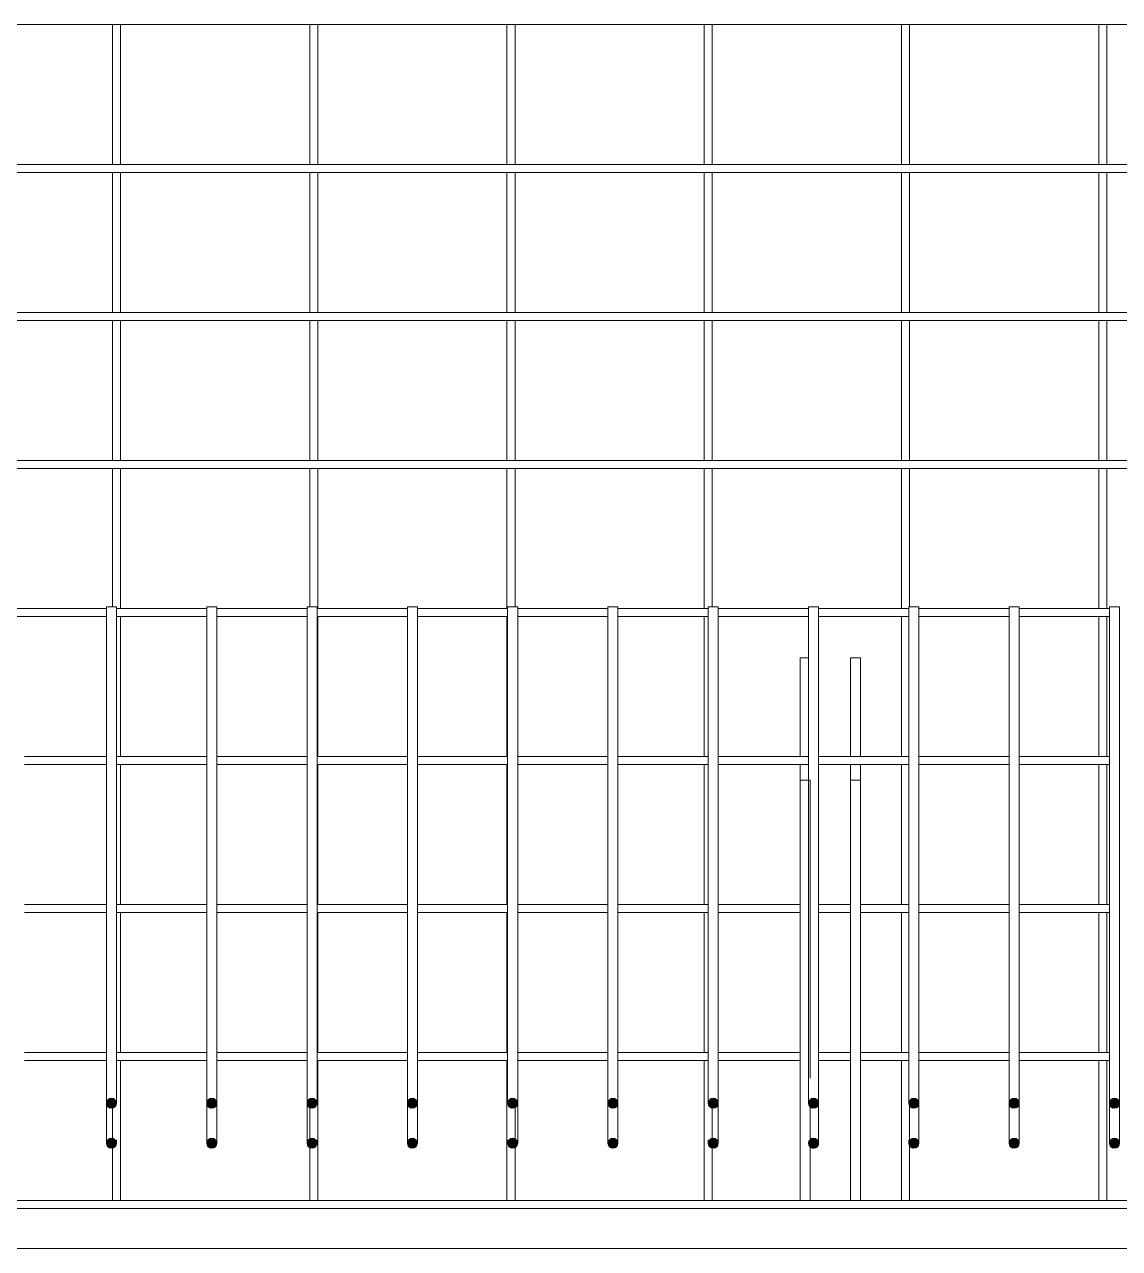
# Model space of a CAD drawing. Header units: millimetres. Extents: x 5559 to 16882, y -798 to 6095.
# Drawn here: x 7511 to 8602, y -200 to 1021 of the extents above; entities that cross this region are included whole.
import ezdxf

# ---------------------------------------------------------------- set-up
doc = ezdxf.new("R2010")
doc.units = ezdxf.units.MM
doc.layers.add('A-WALL', color=113, linetype='Continuous', lineweight=18)
doc.layers.add('S-RBAR', color=171, linetype='Continuous', lineweight=18)

msp = doc.modelspace()

# ---------------------------------------------------------------- hatches: boundary and pattern name
at = {"layer": 'S-RBAR'}
h = msp.add_hatch(color=256, dxfattribs=at)
edge = h.paths.add_edge_path()
edge.add_arc((7597.37808, -55.15114), 5, 0, 360)
for points in [[(7595.833, -59.90642), (7601.42317, -58.09006), (7601.42317, -52.21221), (7595.833, -50.39585), (7592.37808, -55.15114)], [(7695.833, -59.90642), (7701.42317, -58.09006), (7701.42317, -52.21221), (7695.833, -50.39585), (7692.37808, -55.15114)], [(7795.833, -59.90642), (7801.42317, -58.09006), (7801.42317, -52.21221), (7795.833, -50.39585), (7792.37808, -55.15114)], [(7895.833, -59.90642), (7901.42316, -58.09006), (7901.42316, -52.21221), (7895.833, -50.39585), (7892.37808, -55.15114)], [(7995.83299, -59.90642), (8001.42316, -58.09006), (8001.42316, -52.21221), (7995.83299, -50.39585), (7992.37808, -55.15114)], [(8095.83299, -59.90642), (8101.42316, -58.09006), (8101.42316, -52.21221), (8095.83299, -50.39585), (8092.37808, -55.15114)], [(8195.83299, -59.90642), (8201.42316, -58.09006), (8201.42316, -52.21221), (8195.83299, -50.39585), (8192.37808, -55.15114)], [(8295.83299, -59.90642), (8301.42316, -58.09006), (8301.42316, -52.21221), (8295.83299, -50.39585), (8292.37808, -55.15114)], [(8395.83299, -59.90642), (8401.42316, -58.09006), (8401.42316, -52.21221), (8395.83299, -50.39585), (8392.37808, -55.15114)], [(8495.83299, -59.90642), (8501.42316, -58.09006), (8501.42316, -52.21221), (8495.83299, -50.39585), (8492.37808, -55.15114), (8492.98396, -55.98505)], [(8595.83299, -59.90642), (8601.42316, -58.09006), (8601.42316, -52.21221), (8595.83299, -50.39585), (8592.37808, -55.15114)], [(7595.833, -99.77484), (7601.42317, -97.95848), (7601.42317, -92.08063), (7595.833, -90.26427), (7592.37808, -95.01956), (7595.49064, -99.30363)], [(7695.833, -99.77484), (7701.42317, -97.95848), (7701.42317, -92.08063), (7695.833, -90.26427), (7692.37808, -95.01956), (7695.49064, -99.30363)], [(7795.833, -99.77484), (7801.42317, -97.95848), (7801.42317, -92.08063), (7795.833, -90.26427), (7792.37808, -95.01956), (7795.49064, -99.30363)], [(7895.833, -99.77484), (7901.42316, -97.95848), (7901.42316, -92.08063), (7895.833, -90.26427), (7892.37808, -95.01956), (7895.49064, -99.30363)], [(7995.83299, -99.77484), (8001.42316, -97.95848), (8001.42316, -92.08063), (7995.83299, -90.26427), (7992.37808, -95.01956), (7995.49064, -99.30363)], [(8095.83299, -99.77484), (8101.42316, -97.95848), (8101.42316, -92.08063), (8095.83299, -90.26427), (8092.37808, -95.01956), (8095.49064, -99.30363)], [(8195.83299, -99.77484), (8201.42316, -97.95848), (8201.42316, -92.08063), (8195.83299, -90.26427), (8192.37808, -95.01956), (8195.49064, -99.30363)], [(8295.83299, -99.77484), (8301.42316, -97.95848), (8301.42316, -92.08063), (8295.83299, -90.26427), (8292.37808, -95.01956), (8295.49064, -99.30363)], [(8395.83299, -99.77484), (8401.42316, -97.95848), (8401.42316, -92.08063), (8395.83299, -90.26427), (8392.37808, -95.01956), (8395.49064, -99.30363)], [(8495.83299, -99.77484), (8501.42316, -97.95848), (8501.42316, -92.08063), (8495.83299, -90.26427), (8492.37808, -95.01956), (8495.49064, -99.30363)], [(8595.83299, -99.77484), (8601.42316, -97.95848), (8601.42316, -92.08063), (8595.83299, -90.26427), (8592.37808, -95.01956), (8595.49064, -99.30363)]]:
    msp.add_hatch(color=256, dxfattribs=at).paths.add_polyline_path(points)
h = msp.add_hatch(color=256, dxfattribs=at)
edge = h.paths.add_edge_path()
edge.add_arc((7697.37808, -55.15114), 5, 0, 360)
h = msp.add_hatch(color=256, dxfattribs=at)
edge = h.paths.add_edge_path()
edge.add_arc((7797.37808, -55.15114), 5, 0, 360)
h = msp.add_hatch(color=256, dxfattribs=at)
edge = h.paths.add_edge_path()
edge.add_arc((7897.37808, -55.15114), 5, 0, 360)
h = msp.add_hatch(color=256, dxfattribs=at)
edge = h.paths.add_edge_path()
edge.add_arc((7997.37808, -55.15114), 5, 0, 360)
h = msp.add_hatch(color=256, dxfattribs=at)
edge = h.paths.add_edge_path()
edge.add_arc((8097.37808, -55.15114), 5, 0, 360)
h = msp.add_hatch(color=256, dxfattribs=at)
edge = h.paths.add_edge_path()
edge.add_arc((8197.37808, -55.15114), 5, 0, 360)
h = msp.add_hatch(color=256, dxfattribs=at)
edge = h.paths.add_edge_path()
edge.add_arc((8297.37808, -55.15114), 5, 0, 360)
h = msp.add_hatch(color=256, dxfattribs=at)
edge = h.paths.add_edge_path()
edge.add_arc((8397.37808, -55.15114), 5, 0, 360)
h = msp.add_hatch(color=256, dxfattribs=at)
edge = h.paths.add_edge_path()
edge.add_arc((8497.37808, -55.15114), 5, 0, 360)
h = msp.add_hatch(color=256, dxfattribs=at)
edge = h.paths.add_edge_path()
edge.add_arc((8597.37808, -55.15114), 5, 0, 360)
h = msp.add_hatch(color=256, dxfattribs=at)
edge = h.paths.add_edge_path()
edge.add_arc((7597.37808, -95.01956), 5, 0, 360)
h = msp.add_hatch(color=256, dxfattribs=at)
edge = h.paths.add_edge_path()
edge.add_arc((7697.37808, -95.01956), 5, 0, 360)
h = msp.add_hatch(color=256, dxfattribs=at)
edge = h.paths.add_edge_path()
edge.add_arc((7797.37808, -95.01956), 5, 0, 360)
h = msp.add_hatch(color=256, dxfattribs=at)
edge = h.paths.add_edge_path()
edge.add_arc((7897.37808, -95.01956), 5, 0, 360)
h = msp.add_hatch(color=256, dxfattribs=at)
edge = h.paths.add_edge_path()
edge.add_arc((7997.37808, -95.01956), 5, 0, 360)
h = msp.add_hatch(color=256, dxfattribs=at)
edge = h.paths.add_edge_path()
edge.add_arc((8097.37808, -95.01956), 5, 0, 360)
h = msp.add_hatch(color=256, dxfattribs=at)
edge = h.paths.add_edge_path()
edge.add_arc((8197.37808, -95.01956), 5, 0, 360)
h = msp.add_hatch(color=256, dxfattribs=at)
edge = h.paths.add_edge_path()
edge.add_arc((8297.37808, -95.01956), 5, 0, 360)
h = msp.add_hatch(color=256, dxfattribs=at)
edge = h.paths.add_edge_path()
edge.add_arc((8397.37808, -95.01956), 5, 0, 360)
h = msp.add_hatch(color=256, dxfattribs=at)
edge = h.paths.add_edge_path()
edge.add_arc((8497.37808, -95.01956), 5, 0, 360)
h = msp.add_hatch(color=256, dxfattribs=at)
edge = h.paths.add_edge_path()
edge.add_arc((8597.37808, -95.01956), 5, 0, 360)

# ---------------------------------------------------------------- linework, layer by layer
at = {"layer": 'A-WALL'}
msp.add_line((6522.37307, -200), (9272.38409, -200), dxfattribs=at)
at = {"layer": 'S-RBAR'}
for p, q in [((6586.37808, 1020.67188), (9208.37808, 1020.67188)), ((7598.33597, 1020.67188), (7598.33597, 881.08789)), ((7606.33597, 1020.67188), (7606.33597, 881.08789)), ((7795.02828, 1020.67188), (7795.02828, 881.08789)), ((7803.02828, 1020.67188), (7803.02828, 881.08789)), ((7991.72059, 1020.67188), (7991.72059, 881.08789)), ((7999.72059, 1020.67188), (7999.72059, 881.08789)), ((8188.4129, 1020.67188), (8188.4129, 881.08789)), ((8196.4129, 1020.67188), (8196.4129, 881.08789)), ((8385.10521, 1020.67188), (8385.10521, 881.08789)), ((8393.10521, 1020.67188), (8393.10521, 881.08789)), ((8581.79751, 1020.67188), (8581.79751, 881.08789)), ((8589.79751, 1020.67188), (8589.79751, 881.08789)), ((6586.37808, 881.08789), (9208.37808, 881.08789)), ((6586.37808, 873.08789), (9208.37808, 873.08789)), ((7598.33597, 873.08789), (7598.33597, 733.50391)), ((7606.33597, 873.08789), (7606.33597, 733.50391)), ((7795.02828, 873.08789), (7795.02828, 733.50391)), ((7803.02828, 873.08789), (7803.02828, 733.50391)), ((7991.72059, 873.08789), (7991.72059, 733.50391)), ((7999.72059, 873.08789), (7999.72059, 733.50391)), ((8188.4129, 873.08789), (8188.4129, 733.50391)), ((8196.4129, 873.08789), (8196.4129, 733.50391)), ((8385.10521, 873.08789), (8385.10521, 733.50391)), ((8393.10521, 873.08789), (8393.10521, 733.50391)), ((8581.79751, 873.08789), (8581.79751, 733.50391)), ((8589.79751, 873.08789), (8589.79751, 733.50391)), ((6586.37808, 733.50391), (9208.37808, 733.50391)), ((6586.37808, 725.50391), (9208.37808, 725.50391)), ((7598.33597, 725.50391), (7598.33597, 585.91992)), ((7606.33597, 725.50391), (7606.33597, 585.91992)), ((7795.02828, 725.50391), (7795.02828, 585.91992)), ((7803.02828, 725.50391), (7803.02828, 585.91992)), ((7991.72059, 725.50391), (7991.72059, 585.91992)), ((7999.72059, 725.50391), (7999.72059, 585.91992)), ((8188.4129, 725.50391), (8188.4129, 585.91992)), ((8196.4129, 725.50391), (8196.4129, 585.91992)), ((8385.10521, 725.50391), (8385.10521, 585.91992)), ((8393.10521, 725.50391), (8393.10521, 585.91992)), ((8581.79751, 725.50391), (8581.79751, 585.91992)), ((8589.79751, 725.50391), (8589.79751, 585.91992)), ((6586.37808, 585.91992), (9208.37808, 585.91992)), ((6586.37808, 577.91992), (9208.37808, 577.91992)), ((7598.33597, 577.91992), (7598.33597, 439.84886)), ((7606.33597, 577.91992), (7606.33597, 438.33594)), ((7795.02828, 577.91992), (7795.02828, 439.84886)), ((7803.02828, 577.91992), (7803.02828, 438.33594)), ((7991.72059, 577.91992), (7991.72059, 438.33594)), ((7999.72059, 577.91992), (7999.72059, 439.84886)), ((8188.4129, 577.91992), (8188.4129, 438.33594)), ((8196.4129, 577.91992), (8196.4129, 439.84886)), ((8385.10521, 577.91992), (8385.10521, 438.33594)), ((8393.10521, 577.91992), (8393.10521, 439.84886)), ((8581.79751, 577.91992), (8581.79751, 438.33594)), ((8589.79751, 577.91992), (8589.79751, 438.33594)), ((7592.37808, 439.84886), (7592.37808, -30.15114)), ((7592.37808, 439.84886), (7602.37808, 439.84886)), ((7602.37808, 439.84886), (7602.37808, -30.15114)), ((7692.37808, 439.84886), (7692.37808, -30.15114)), ((7692.37808, 439.84886), (7702.37808, 439.84886)), ((7702.37808, 439.84886), (7702.37808, -30.15114)), ((7792.37808, 439.84886), (7792.37808, -30.15114)), ((7792.37808, 439.84886), (7802.37808, 439.84886)), ((7802.37808, 439.84886), (7802.37808, -30.15114)), ((7892.37808, 439.84886), (7892.37808, -30.15114)), ((7892.37808, 439.84886), (7902.37808, 439.84886)), ((7902.37808, 439.84886), (7902.37808, -30.15114)), ((7992.37808, 439.84886), (7992.37808, -30.15114)), ((7992.37808, 439.84886), (8002.37808, 439.84886)), ((8002.37808, 439.84886), (8002.37808, -30.15114)), ((8092.37808, 439.84886), (8092.37808, -30.15114)), ((8092.37808, 439.84886), (8102.37808, 439.84886)), ((8102.37808, 439.84886), (8102.37808, -30.15114)), ((8192.37808, 439.84886), (8192.37808, -30.15114)), ((8192.37808, 439.84886), (8202.37808, 439.84886)), ((8202.37808, 439.84886), (8202.37808, -30.15114)), ((8292.37808, 439.84886), (8292.37808, -30.15114)), ((8292.37808, 439.84886), (8302.37808, 439.84886)), ((8302.37808, 439.84886), (8302.37808, -30.15114)), ((8392.37808, 439.84886), (8392.37808, -30.15114)), ((8392.37808, 439.84886), (8402.37808, 439.84886)), ((8402.37808, 439.84886), (8402.37808, -30.15114)), ((8492.37808, 439.84886), (8492.37808, -30.15114)), ((8492.37808, 439.84886), (8502.37808, 439.84886)), ((8502.37808, 439.84886), (8502.37808, -30.15114)), ((8592.37808, 439.84886), (8592.37808, -30.15114)), ((8592.37808, 439.84886), (8602.37808, 439.84886)), ((8602.37808, 439.84886), (8602.37808, -30.15114)), ((7502.37808, 438.33594), (7592.37808, 438.33594)), ((7502.37808, 430.33594), (7592.37808, 430.33594)), ((7602.37808, 438.33594), (7692.37808, 438.33594)), ((7602.37808, 430.33594), (7692.37808, 430.33594)), ((7606.33597, 430.33594), (7606.33597, 290.75195)), ((7702.37808, 438.33594), (7792.37808, 438.33594)), ((7702.37808, 430.33594), (7792.37808, 430.33594)), ((7802.37808, 438.33594), (7892.37808, 438.33594)), ((7802.37808, 430.33594), (7892.37808, 430.33594)), ((7803.02828, 430.33594), (7803.02828, 290.75195)), ((7902.37808, 438.33594), (7992.37808, 438.33594)), ((7902.37808, 430.33594), (7992.37808, 430.33594)), ((7991.72059, 430.33594), (7991.72059, 290.75195)), ((8002.37808, 438.33594), (8092.37808, 438.33594)), ((8002.37808, 430.33594), (8092.37808, 430.33594)), ((8102.37808, 438.33594), (8192.37808, 438.33594)), ((8102.37808, 430.33594), (8192.37808, 430.33594)), ((8188.4129, 430.33594), (8188.4129, 290.75195)), ((8202.37808, 438.33594), (8292.37808, 438.33594)), ((8202.37808, 430.33594), (8292.37808, 430.33594)), ((8302.37808, 438.33594), (8392.37808, 438.33594)), ((8302.37808, 430.33594), (8392.37808, 430.33594)), ((8385.10521, 430.33594), (8385.10521, 290.75195)), ((8402.37808, 438.33594), (8492.37808, 438.33594)), ((8402.37808, 430.33594), (8492.37808, 430.33594)), ((8502.37808, 438.33594), (8592.37808, 438.33594)), ((8502.37808, 430.33594), (8592.37808, 430.33594)), ((8581.79751, 430.33594), (8581.79751, 290.75195)), ((8589.79751, 430.33594), (8589.79751, 290.75195)), ((8292.37808, 389.08863), (8284.11911, 389.08863)), ((8284.11911, 290.75195), (8284.11911, 389.08863)), ((8344.11911, 389.08863), (8334.11911, 389.08863)), ((8334.11911, 290.75195), (8334.11911, 389.08863)), ((8344.11911, 290.75195), (8344.11911, 389.08863)), ((7510.70307, 290.75195), (7592.37808, 290.75195)), ((7510.70307, 282.75195), (7592.37808, 282.75195)), ((7602.37808, 290.75195), (7692.37808, 290.75195)), ((7602.37808, 282.75195), (7692.37808, 282.75195)), ((7606.33597, 282.75195), (7606.33597, 143.16797)), ((7702.37808, 290.75195), (7792.37808, 290.75195)), ((7702.37808, 282.75195), (7792.37808, 282.75195)), ((7802.37808, 290.75195), (7892.37808, 290.75195)), ((7802.37808, 282.75195), (7892.37808, 282.75195)), ((7803.02828, 282.75195), (7803.02828, 143.16797)), ((7902.37808, 290.75195), (7992.37808, 290.75195)), ((7902.37808, 282.75195), (7992.37808, 282.75195)), ((7991.72059, 282.75195), (7991.72059, 143.16797)), ((8002.37808, 290.75195), (8092.37808, 290.75195)), ((8002.37808, 282.75195), (8092.37808, 282.75195)), ((8102.37808, 290.75195), (8192.37808, 290.75195)), ((8102.37808, 282.75195), (8192.37808, 282.75195)), ((8188.4129, 282.75195), (8188.4129, 143.16797)), ((8202.37808, 290.75195), (8292.37808, 290.75195)), ((8202.37808, 282.75195), (8292.37808, 282.75195)), ((8284.11911, 267.18186), (8284.11911, 282.75195)), ((8302.37808, 290.75195), (8392.37808, 290.75195)), ((8302.37808, 282.75195), (8392.37808, 282.75195)), ((8334.11911, 267.18186), (8334.11911, 282.75195)), ((8344.11911, 267.18186), (8344.11911, 282.75195)), ((8385.10521, 282.75195), (8385.10521, 143.16797)), ((8402.37808, 290.75195), (8492.37808, 290.75195)), ((8402.37808, 282.75195), (8492.37808, 282.75195)), ((8502.37808, 290.75195), (8592.37808, 290.75195)), ((8502.37808, 282.75195), (8592.37808, 282.75195)), ((8581.79751, 282.75195), (8581.79751, 143.16797)), ((8589.79751, 282.75195), (8589.79751, 143.16797)), ((8284.11911, 267.18186), (8284.11911, -129.87303)), ((8284.11911, 267.18186), (8294.11911, 267.18186)), ((8294.11911, 267.18186), (8294.11911, -30.15114)), ((8334.11911, 267.18186), (8334.11911, -129.92219)), ((8334.11911, 267.18186), (8344.11911, 267.18186)), ((8344.11911, 267.18186), (8344.11911, -129.92219)), ((7510.70307, 143.16797), (7592.37808, 143.16797)), ((7510.70307, 135.16797), (7592.37808, 135.16797)), ((7602.37808, 143.16797), (7692.37808, 143.16797)), ((7602.37808, 135.16797), (7692.37808, 135.16797)), ((7606.33597, 135.16797), (7606.33597, -4.41602)), ((7702.37808, 143.16797), (7792.37808, 143.16797)), ((7702.37808, 135.16797), (7792.37808, 135.16797)), ((7802.37808, 143.16797), (7892.37808, 143.16797)), ((7802.37808, 135.16797), (7892.37808, 135.16797)), ((7803.02828, 135.16797), (7803.02828, -4.41602)), ((7902.37808, 143.16797), (7992.37808, 143.16797)), ((7902.37808, 135.16797), (7992.37808, 135.16797)), ((7991.72059, 135.16797), (7991.72059, -4.41602)), ((8002.37808, 143.16797), (8092.37808, 143.16797)), ((8002.37808, 135.16797), (8092.37808, 135.16797)), ((8102.37808, 143.16797), (8192.37808, 143.16797)), ((8102.37808, 135.16797), (8192.37808, 135.16797)), ((8188.4129, 135.16797), (8188.4129, -4.41602)), ((8202.37808, 143.16797), (8284.11911, 143.16797)), ((8202.37808, 135.16797), (8284.11911, 135.16797)), ((8302.37808, 143.16797), (8334.11911, 143.16797)), ((8302.37808, 135.16797), (8334.11911, 135.16797)), ((8344.11911, 143.16797), (8392.37808, 143.16797)), ((8344.11911, 135.16797), (8392.37808, 135.16797)), ((8385.10521, 135.16797), (8385.10521, -4.41602)), ((8402.37808, 143.16797), (8492.37808, 143.16797)), ((8402.37808, 135.16797), (8492.37808, 135.16797)), ((8502.37808, 143.16797), (8592.37808, 143.16797)), ((8502.37808, 135.16797), (8592.37808, 135.16797)), ((8581.79751, 135.16797), (8581.79751, -4.41602)), ((8589.79751, 135.16797), (8589.79751, -4.41602)), ((7510.70307, -4.41602), (7592.37808, -4.41602)), ((7602.37808, -4.41602), (7692.37808, -4.41602)), ((7702.37808, -4.41602), (7792.37808, -4.41602)), ((7802.37808, -4.41602), (7892.37808, -4.41602)), ((7902.37808, -4.41602), (7992.37808, -4.41602)), ((8002.37808, -4.41602), (8092.37808, -4.41602)), ((8102.37808, -4.41602), (8192.37808, -4.41602)), ((8202.37808, -4.41602), (8284.11911, -4.41602)), ((8302.37808, -4.41602), (8334.11911, -4.41602)), ((8344.11911, -4.41602), (8392.37808, -4.41602)), ((8402.37808, -4.41602), (8492.37808, -4.41602)), ((8502.37808, -4.41602), (8592.37808, -4.41602)), ((7510.70307, -12.41602), (7592.37808, -12.41602)), ((7602.37808, -12.41602), (7692.37808, -12.41602)), ((7606.33597, -12.41602), (7606.33597, -152)), ((7702.37808, -12.41602), (7792.37808, -12.41602)), ((7802.37808, -12.41602), (7892.37808, -12.41602)), ((7803.02828, -12.41602), (7803.02828, -152)), ((7902.37808, -12.41602), (7992.37808, -12.41602)), ((7991.72059, -12.41602), (7991.72059, -152)), ((8002.37808, -12.41602), (8092.37808, -12.41602)), ((8102.37808, -12.41602), (8192.37808, -12.41602)), ((8188.4129, -12.41602), (8188.4129, -152)), ((8202.37808, -12.41602), (8284.11911, -12.41602)), ((8302.37808, -12.41602), (8334.11911, -12.41602)), ((8344.11911, -12.41602), (8392.37808, -12.41602)), ((8385.10521, -12.41602), (8385.10521, -152)), ((8402.37808, -12.41602), (8492.37808, -12.41602)), ((8502.37808, -12.41602), (8592.37808, -12.41602)), ((8581.79751, -12.41602), (8581.79751, -152)), ((8589.79751, -12.41602), (8589.79751, -152)), ((7592.37808, -30.15114), (7592.37808, -55.15114)), ((7602.37808, -30.15114), (7602.37808, -55.15114)), ((7692.37808, -30.15114), (7692.37808, -55.15114)), ((7702.37808, -30.15114), (7702.37808, -55.15114)), ((7792.37808, -30.15114), (7792.37808, -55.15114)), ((7802.37808, -30.15114), (7802.37808, -55.15114)), ((7892.37808, -30.15114), (7892.37808, -55.15114)), ((7902.37808, -30.15114), (7902.37808, -55.15114)), ((7992.37808, -30.15114), (7992.37808, -55.15114)), ((8002.37808, -30.15114), (8002.37808, -55.15114)), ((8092.37808, -30.15114), (8092.37808, -55.15114)), ((8102.37808, -30.15114), (8102.37808, -55.15114)), ((8192.37808, -30.15114), (8192.37808, -55.15114)), ((8202.37808, -30.15114), (8202.37808, -55.15114)), ((8292.37808, -30.15114), (8292.37808, -55.15114)), ((8302.37808, -30.15114), (8302.37808, -55.15114)), ((8392.37808, -30.15114), (8392.37808, -55.15114)), ((8402.37808, -30.15114), (8402.37808, -55.15114)), ((8492.37808, -30.15114), (8492.37808, -55.15114)), ((8502.37808, -30.15114), (8502.37808, -55.15114)), ((8592.37808, -30.15114), (8592.37808, -55.15114)), ((8602.37808, -30.15114), (8602.37808, -55.15114)), ((7595.833, -50.39585), (7592.37808, -55.15114)), ((7592.37808, -55.15114), (7595.833, -59.90642)), ((7592.37808, -55.15114), (7592.37808, -70.01956)), ((7601.42317, -52.21221), (7595.833, -50.39585)), ((7595.833, -59.90642), (7601.42317, -58.09006)), ((7598.33597, -55.15114), (7598.33597, -55.93551)), ((7598.33597, -60.02503), (7598.33597, -91.8004)), ((7601.42317, -58.09006), (7601.42317, -52.21221)), ((7695.833, -50.39585), (7692.37808, -55.15114)), ((7692.37808, -55.15114), (7695.833, -59.90642)), ((7692.37808, -55.15114), (7692.37808, -70.01956)), ((7701.42317, -52.21221), (7695.833, -50.39585)), ((7695.833, -59.90642), (7701.42317, -58.09006)), ((7701.42317, -58.09006), (7701.42317, -52.21221)), ((7702.37808, -55.15114), (7702.37808, -70.01956)), ((7795.833, -50.39585), (7792.37808, -55.15114)), ((7792.37808, -55.15114), (7795.833, -59.90642)), ((7792.37808, -55.15114), (7792.37808, -70.01956)), ((7795.02828, -59.54348), (7795.02828, -91.8004)), ((7801.42317, -52.21221), (7795.833, -50.39585)), ((7795.833, -59.90642), (7801.42317, -58.09006)), ((7801.42317, -58.09006), (7801.42317, -52.21221)), ((7895.833, -50.39585), (7892.37808, -55.15114)), ((7892.37808, -55.15114), (7895.833, -59.90642)), ((7892.37808, -55.15114), (7892.37808, -70.01956)), ((7901.42316, -52.21221), (7895.833, -50.39585)), ((7895.833, -59.90642), (7901.42316, -58.09006)), ((7901.42316, -58.09006), (7901.42316, -52.21221)), ((7902.37808, -55.15114), (7902.37808, -70.01956)), ((7995.83299, -50.39585), (7992.37808, -55.15114)), ((7992.37808, -55.15114), (7995.83299, -59.90642)), ((8001.42316, -52.21221), (7995.83299, -50.39585)), ((7995.83299, -59.90642), (8001.42316, -58.09006)), ((7999.72059, -55.15114), (7999.72059, -56.1178)), ((7999.72059, -59.5465), (7999.72059, -91.8004)), ((8001.42316, -58.09006), (8001.42316, -52.21221)), ((8002.37808, -55.15114), (8002.37808, -70.01956)), ((8095.83299, -50.39585), (8092.37808, -55.15114)), ((8092.37808, -55.15114), (8095.83299, -59.90642)), ((8092.37808, -55.15114), (8092.37808, -70.01956)), ((8101.42316, -52.21221), (8095.83299, -50.39585)), ((8095.83299, -59.90642), (8101.42316, -58.09006)), ((8101.42316, -58.09006), (8101.42316, -52.21221)), ((8102.37808, -55.15114), (8102.37808, -70.01956)), ((8195.83299, -50.39585), (8192.37808, -55.15114)), ((8192.37808, -55.15114), (8195.83299, -59.90642)), ((8201.42316, -52.21221), (8195.83299, -50.39585)), ((8195.83299, -59.90642), (8201.42316, -58.09006)), ((8196.4129, -55.15114), (8196.4129, -55.68233)), ((8196.4129, -60.02407), (8196.4129, -91.8004)), ((8201.42316, -58.09006), (8201.42316, -52.21221)), ((8202.37808, -55.15114), (8202.37808, -70.01956)), ((8295.83299, -50.39585), (8292.37808, -55.15114)), ((8292.37808, -55.15114), (8295.83299, -59.90642)), ((8294.11911, -58.72229), (8294.11911, -129.87303)), ((8301.42316, -52.21221), (8295.83299, -50.39585)), ((8295.83299, -59.90642), (8301.42316, -58.09006)), ((8301.42316, -58.09006), (8301.42316, -52.21221)), ((8302.37808, -55.15114), (8302.37808, -70.01956)), ((8395.83299, -50.39585), (8392.37808, -55.15114)), ((8392.37808, -55.15114), (8395.83299, -59.90642)), ((8393.10521, -57.69507), (8393.10521, -91.8004)), ((8401.42316, -52.21221), (8395.83299, -50.39585)), ((8395.83299, -59.90642), (8401.42316, -58.09006)), ((8401.42316, -58.09006), (8401.42316, -52.21221)), ((8402.37808, -55.15114), (8402.37808, -70.01956)), ((8495.83299, -50.39585), (8492.37808, -55.15114)), ((8492.37808, -55.15114), (8492.98396, -55.98505)), ((8492.37808, -55.15114), (8492.37808, -70.01956)), ((8492.98396, -55.98505), (8495.83299, -59.90642)), ((8501.42316, -52.21221), (8495.83299, -50.39585)), ((8495.83299, -59.90642), (8501.42316, -58.09006)), ((8501.42316, -58.09006), (8501.42316, -52.21221)), ((8502.37808, -55.15114), (8502.37808, -70.01956)), ((8595.83299, -50.39585), (8592.37808, -55.15114)), ((8592.37808, -55.15114), (8595.83299, -59.90642)), ((8592.37808, -55.15114), (8592.37808, -70.01956)), ((8601.42316, -52.21221), (8595.83299, -50.39585)), ((8595.83299, -59.90642), (8601.42316, -58.09006)), ((8601.42316, -58.09006), (8601.42316, -52.21221)), ((8602.37808, -55.15114), (8602.37808, -70.01956)), ((7592.37808, -70.01956), (7592.37808, -95.01956)), ((7692.37808, -70.01956), (7692.37808, -95.01956)), ((7702.37808, -70.01956), (7702.37808, -95.01956)), ((7792.37808, -70.01956), (7792.37808, -95.01956)), ((7892.37808, -70.01956), (7892.37808, -95.01956)), ((7902.37808, -70.01956), (7902.37808, -95.01956)), ((8002.37808, -70.01956), (8002.37808, -95.01956)), ((8092.37808, -70.01956), (8092.37808, -95.01956)), ((8102.37808, -70.01956), (8102.37808, -95.01956)), ((8202.37808, -70.01956), (8202.37808, -95.01956)), ((8302.37808, -70.01956), (8302.37808, -95.01956)), ((8402.37808, -70.01956), (8402.37808, -95.01956)), ((8492.37808, -70.01956), (8492.37808, -95.01956)), ((8502.37808, -70.01956), (8502.37808, -95.01956)), ((8592.37808, -70.01956), (8592.37808, -95.01956)), ((8602.37808, -70.01956), (8602.37808, -95.01956)), ((7595.833, -90.26427), (7592.37808, -95.01956)), ((7592.37808, -95.01956), (7595.49064, -99.30363)), ((7601.42317, -92.08063), (7595.833, -90.26427)), ((7598.33597, -95.01956), (7598.33597, -95.80393)), ((7601.42317, -97.95848), (7601.42317, -92.08063)), ((7602.37808, -91.67019), (7602.37808, -95.01956)), ((7695.833, -90.26427), (7692.37808, -95.01956)), ((7692.37808, -95.01956), (7695.49064, -99.30363)), ((7701.42317, -92.08063), (7695.833, -90.26427)), ((7701.42317, -97.95848), (7701.42317, -92.08063)), ((7795.833, -90.26427), (7792.37808, -95.01956)), ((7792.37808, -95.01956), (7795.49064, -99.30363)), ((7801.42317, -92.08063), (7795.833, -90.26427)), ((7801.42317, -97.95848), (7801.42317, -92.08063)), ((7802.37808, -91.67019), (7802.37808, -95.01956)), ((7895.833, -90.26427), (7892.37808, -95.01956)), ((7892.37808, -95.01956), (7895.49064, -99.30363)), ((7901.42316, -92.08063), (7895.833, -90.26427)), ((7901.42316, -97.95848), (7901.42316, -92.08063)), ((7995.83299, -90.26427), (7992.37808, -95.01956)), ((7992.37808, -91.67019), (7992.37808, -95.01956)), ((7992.37808, -95.01956), (7995.49064, -99.30363)), ((8001.42316, -92.08063), (7995.83299, -90.26427)), ((7999.72059, -95.01956), (7999.72059, -95.98622)), ((8001.42316, -97.95848), (8001.42316, -92.08063)), ((8095.83299, -90.26427), (8092.37808, -95.01956)), ((8092.37808, -95.01956), (8095.49064, -99.30363)), ((8101.42316, -92.08063), (8095.83299, -90.26427)), ((8101.42316, -97.95848), (8101.42316, -92.08063)), ((8195.83299, -90.26427), (8192.37808, -95.01956)), ((8192.37808, -91.67019), (8192.37808, -95.01956)), ((8192.37808, -95.01956), (8195.49064, -99.30363)), ((8201.42316, -92.08063), (8195.83299, -90.26427)), ((8196.4129, -95.01956), (8196.4129, -95.55075)), ((8201.42316, -97.95848), (8201.42316, -92.08063)), ((8295.83299, -90.26427), (8292.37808, -95.01956)), ((8292.37808, -95.01956), (8295.49064, -99.30363)), ((8301.42316, -92.08063), (8295.83299, -90.26427)), ((8301.42316, -97.95848), (8301.42316, -92.08063)), ((8395.83299, -90.26427), (8392.37808, -95.01956)), ((8392.37808, -91.67019), (8392.37808, -95.01956)), ((8392.37808, -95.01956), (8395.49064, -99.30363)), ((8393.10521, -97.56349), (8393.10521, -152)), ((8401.42316, -92.08063), (8395.83299, -90.26427)), ((8401.42316, -97.95848), (8401.42316, -92.08063)), ((8495.83299, -90.26427), (8492.37808, -95.01956)), ((8492.37808, -95.01956), (8495.49064, -99.30363)), ((8501.42316, -92.08063), (8495.83299, -90.26427)), ((8501.42316, -97.95848), (8501.42316, -92.08063)), ((8595.83299, -90.26427), (8592.37808, -95.01956)), ((8592.37808, -95.01956), (8595.49064, -99.30363)), ((8601.42316, -92.08063), (8595.83299, -90.26427)), ((8601.42316, -97.95848), (8601.42316, -92.08063)), ((7595.49064, -99.30363), (7595.833, -99.77484)), ((7595.833, -99.77484), (7601.42317, -97.95848)), ((7598.33597, -99.89345), (7598.33597, -152)), ((7695.49064, -99.30363), (7695.833, -99.77484)), ((7695.833, -99.77484), (7701.42317, -97.95848)), ((7795.02828, -99.4119), (7795.02828, -152)), ((7795.49064, -99.30363), (7795.833, -99.77484)), ((7795.833, -99.77484), (7801.42317, -97.95848)), ((7895.49064, -99.30363), (7895.833, -99.77484)), ((7895.833, -99.77484), (7901.42316, -97.95848)), ((7995.49064, -99.30363), (7995.83299, -99.77484)), ((7995.83299, -99.77484), (8001.42316, -97.95848)), ((7999.72059, -99.41492), (7999.72059, -152)), ((8095.49064, -99.30363), (8095.83299, -99.77484)), ((8095.83299, -99.77484), (8101.42316, -97.95848)), ((8195.49064, -99.30363), (8195.83299, -99.77484)), ((8195.83299, -99.77484), (8201.42316, -97.95848)), ((8196.4129, -99.89249), (8196.4129, -152)), ((8295.49064, -99.30363), (8295.83299, -99.77484)), ((8295.83299, -99.77484), (8301.42316, -97.95848)), ((8395.49064, -99.30363), (8395.83299, -99.77484)), ((8395.83299, -99.77484), (8401.42316, -97.95848)), ((8495.49064, -99.30363), (8495.83299, -99.77484)), ((8495.83299, -99.77484), (8501.42316, -97.95848)), ((8595.49064, -99.30363), (8595.83299, -99.77484)), ((8595.83299, -99.77484), (8601.42316, -97.95848)), ((8284.11911, -152.39361), (8284.11911, -129.87303)), ((8294.11911, -152.39361), (8294.11911, -129.87303)), ((8334.11911, -152.35869), (8334.11911, -129.92219)), ((8344.11911, -152.35869), (8344.11911, -129.92219)), ((6586.37808, -152), (9117.44911, -152)), ((6586.37808, -160), (9208.37808, -160))]:
    msp.add_line(p, q, dxfattribs=at)
for centre in [(7597.37808, -55.15114), (7697.37808, -55.15114), (7797.37808, -55.15114), (7897.37808, -55.15114), (7997.37808, -55.15114), (8097.37808, -55.15114), (8197.37808, -55.15114), (8297.37808, -55.15114), (8397.37808, -55.15114), (8497.37808, -55.15114), (8597.37808, -55.15114), (7597.37808, -95.01956), (7697.37808, -95.01956), (7797.37808, -95.01956), (7897.37808, -95.01956), (7997.37808, -95.01956), (8097.37808, -95.01956), (8197.37808, -95.01956), (8297.37808, -95.01956), (8397.37808, -95.01956), (8497.37808, -95.01956), (8597.37808, -95.01956)]:
    msp.add_circle(centre, 5, dxfattribs=at)
for centre, start in [((7597.37808, -55.15114), 180), ((7697.37808, -55.15114), 180), ((7797.37808, -55.15114), 180), ((7897.37808, -55.15114), 180), ((7997.37808, -55.15114), 180), ((8097.37808, -55.15114), 180), ((8197.37808, -55.15114), 180), ((8297.37808, -55.15114), 180), ((8397.37808, -55.15114), 180), ((8497.37808, -55.15114), 180), ((8597.37808, -55.15114), 180), ((7597.37808, -95.01956), 180), ((7697.37808, -95.01956), 180), ((7797.37808, -95.01956), 180), ((7897.37808, -95.01956), 180), ((7997.37808, -95.01956), 180), ((8097.37808, -95.01956), 180), ((8197.37808, -95.01956), 180), ((8297.37808, -95.01956), 229.00609851), ((8397.37808, -95.01956), 180), ((8497.37808, -95.01956), 180), ((8597.37808, -95.01956), 180)]:
    msp.add_arc(centre, 5, start, 360, dxfattribs=at)

doc.saveas('drawing.dxf')
